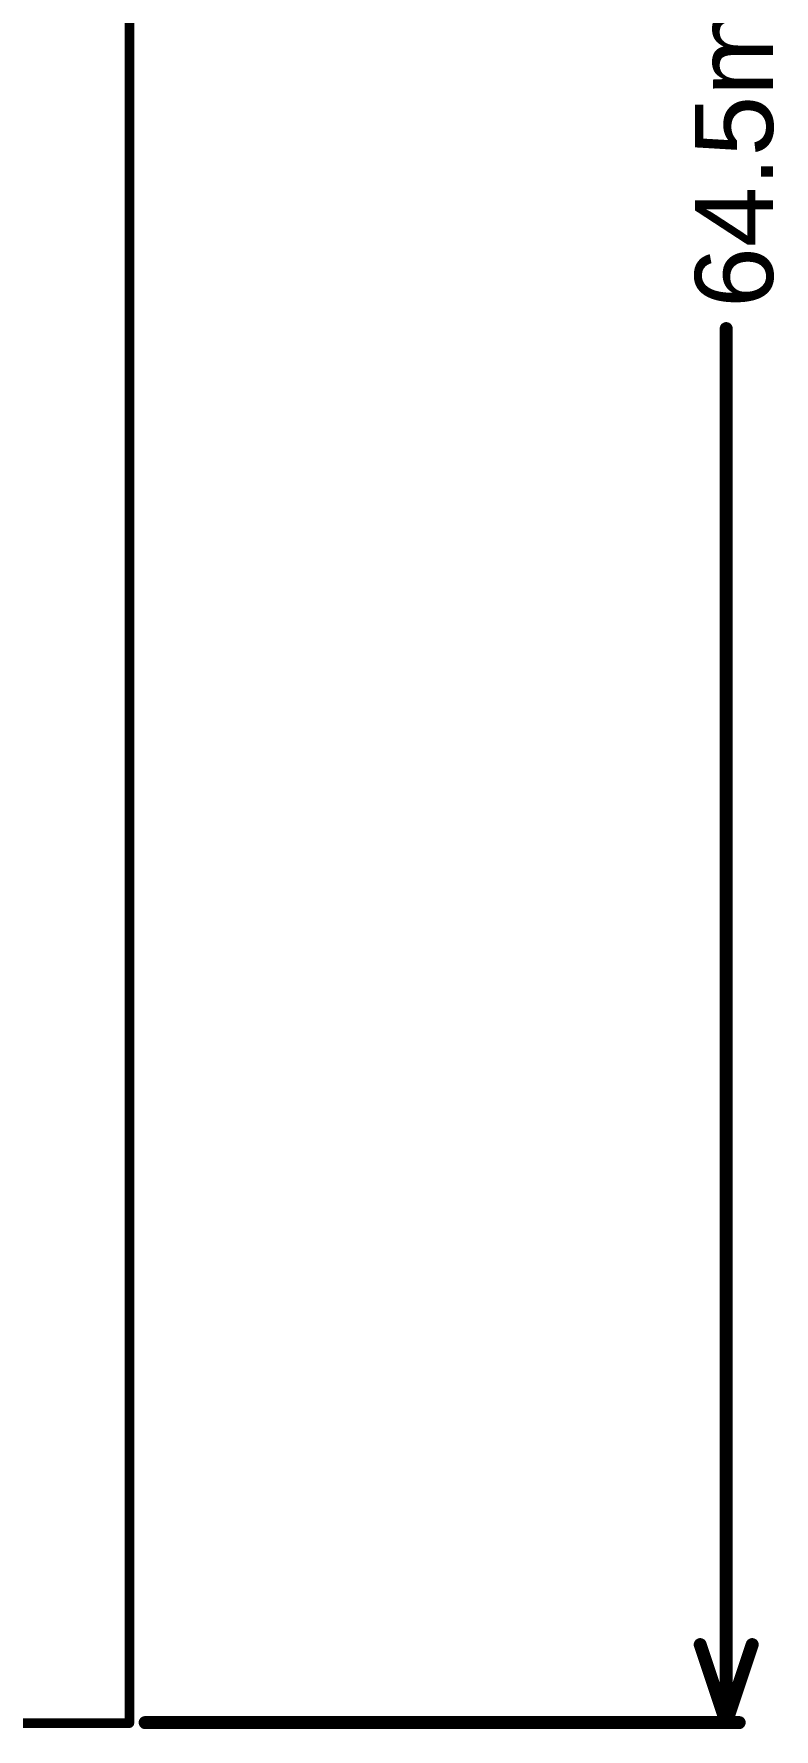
# Model space of a CAD drawing. Header units: inches. Extents: x 0 to 11.3, y 0 to 5.5.
# Drawn here: x 4.247 to 4.817, y 0.005 to 1.31 of the extents above; entities that cross this region are included whole.
import ezdxf

# ---------------------------------------------------------------- set-up
doc = ezdxf.new("R2010")
doc.units = ezdxf.units.IN
doc.header["$MEASUREMENT"] = 0
doc.layers.add('Board Outline', color=216, linetype='Continuous')
doc.layers.add('Dimension', color=6, linetype='Continuous')
doc.styles.add('Arial', font='', dxfattribs={"height": 0.2})
doc.styles.get('Arial').set_extended_font_data('Arial')

msp = doc.modelspace()

# ---------------------------------------------------------------- linework, layer by layer
at = {"layer": 'Board Outline'}
for points, const_width in [([(4.3209, 0.0098), (4.3209, 2.5492)], 0.0075), ([(0.0098, 0.0098), (4.3209, 0.0098)], 0.0075), ([(0.0102, 0.0102), (4.3205, 0.0102)], 0.005)]:
    msp.add_lwpolyline(points, dxfattribs=dict(at, const_width=const_width))
for points, const_width in [([(4.319, 0.0098, 1), (4.3227, 0.0098, 1)], 0.00375), ([(4.319, 0.0098, 1), (4.3227, 0.0098, 1)], 0.00375), ([(4.3193, 0.0102, 1), (4.3218, 0.0102, 1)], 0.0025)]:
    msp.add_lwpolyline(points, format="xyb", close=True, dxfattribs=dict(at, const_width=const_width))
at = {"layer": 'Dimension', "const_width": 0.01}
for points in [[(4.78, 0.0102), (4.78, 1.0828)], [(4.76, 0.0702), (4.78, 0.0102)], [(4.78, 0.0102), (4.8, 0.0702)], [(4.333, 0.0102), (4.79, 0.0102)]]:
    msp.add_lwpolyline(points, dxfattribs=at)
at = {"layer": 'Dimension', "const_width": 0.005}
for points in [[(4.7775, 1.0828, 1), (4.7825, 1.0828, 1)], [(4.7575, 0.0702, 1), (4.7625, 0.0702, 1)], [(4.7975, 0.0702, 1), (4.8025, 0.0702, 1)], [(4.3305, 0.0102, 1), (4.3355, 0.0102, 1)], [(4.7775, 0.0102, 1), (4.7825, 0.0102, 1)], [(4.7775, 0.0102, 1), (4.7825, 0.0102, 1)], [(4.7775, 0.0102, 1), (4.7825, 0.0102, 1)], [(4.7875, 0.0102, 1), (4.7925, 0.0102, 1)]]:
    msp.add_lwpolyline(points, format="xyb", close=True, dxfattribs=at)

# ---------------------------------------------------------------- texts
at = {"layer": 'Dimension', "style": 'Arial'}
msp.add_text('64.5mm', height=0.06, rotation=90, dxfattribs=at).set_placement((4.816, 1.0988))

doc.saveas('drawing.dxf')
